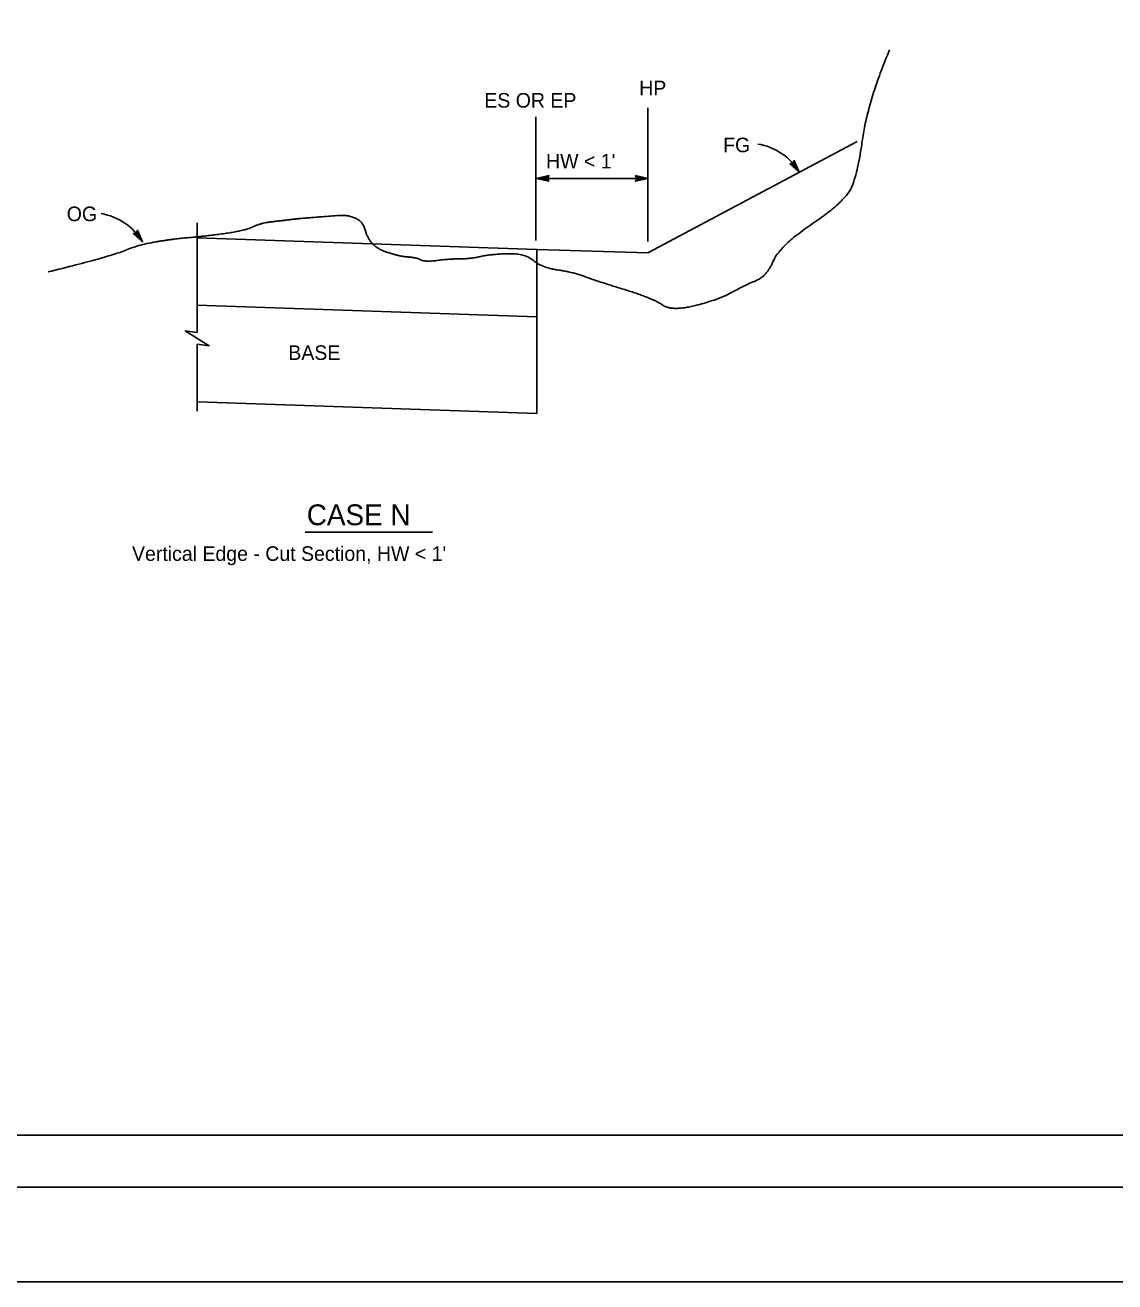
# Model space of a CAD drawing. Extents: x -894 to 866, y -476 to 714.
# Drawn here: x -249 to 274, y -476 to 127 of the extents above; entities that cross this region are included whole.
import ezdxf

# ---------------------------------------------------------------- set-up
doc = ezdxf.new("R2010")
doc.units = 0
for name, color, linetype in [('10 Sheet Format', 7, 'Continuous'), ('56 Stage 3 Anno', 7, 'Continuous'), ('57 Undefined', 7, 'Continuous'), ('60 Nongeo Data', 7, 'Continuous')]:
    doc.layers.add(name, color=color, linetype=linetype)

msp = doc.modelspace()

# ---------------------------------------------------------------- linework, layer by layer
at = {"layer": '10 Sheet Format'}
for p, q in [((-813.45, -406.04), (811.54, -406.04)), ((-863.45, -431.04), (836.55, -431.04))]:
    msp.add_line(p, q, dxfattribs=at)
for points in [[(-894.04, 713.55), (865.96, 713.55), (865.96, -476.45), (-894.04, -476.45)], [(-863.45, -431.04), (836.55, -431.04), (836.55, 668.96), (-863.45, 668.96)]]:
    msp.add_lwpolyline(points, close=True, dxfattribs=at)
at = {"layer": '56 Stage 3 Anno'}
for p, q in [((49.91, 22.92), (49.91, 87.17)), ((-3.76, 51.62), (-3.76, 82.75)), ((-3.76, 23.5), (-3.76, 64.7)), ((-3.76, 53.28), (49.91, 53.28)), ((-166.45, 31.94), (-166.4, -12.85)), ((-166.4, -12.85), (-166.4, -20.68)), ((-166.4, -26.38), (-166.4, -34.21)), ((-166.4, -34.21), (-166.4, -58.43))]:
    msp.add_line(p, q, dxfattribs=at)
for points in [[(118.15, 60.24), (122.68, 56.24), (120.28, 61.79), (120.12, 61.41), (121.88, 57.35), (118.55, 60.28), (118.96, 60.32), (121.08, 58.44), (119.96, 61.04), (119.8, 60.66), (120.29, 59.54), (119.36, 60.35), (119.68, 60.38), (120.28, 61.79), (119.68, 60.38)], [(2.48, 51.96), (-3.43, 53.28), (2.48, 54.59), (2.27, 54.24), (-2.06, 53.28), (2.27, 52.31), (2.06, 52.66), (-0.71, 53.28), (2.06, 53.89), (1.85, 53.54), (0.65, 53.28), (1.85, 53.01), (1.69, 53.28), (2.48, 54.59), (1.69, 53.28)], [(44, 54.6), (49.91, 53.28), (44, 51.97), (44.21, 52.32), (48.54, 53.28), (44.21, 54.25), (44.42, 53.9), (47.19, 53.28), (44.42, 52.67), (44.63, 53.02), (45.83, 53.28), (44.63, 53.55), (44.79, 53.28), (44, 51.97), (44.79, 53.28)], [(-197.15, 26.82), (-192.62, 22.81), (-195.02, 28.36), (-195.18, 27.99), (-193.42, 23.92), (-196.74, 26.86), (-196.34, 26.89), (-194.21, 25.01), (-195.34, 27.61), (-195.5, 27.24), (-195.01, 26.11), (-195.93, 26.93), (-195.62, 26.96), (-195.02, 28.36), (-195.62, 26.96)]]:
    msp.add_lwpolyline(points, close=True, dxfattribs=at)
msp.add_lwpolyline([(-166.4, -20.68), (-172.16, -19.97), (-160.64, -27.09), (-166.4, -26.38)], dxfattribs=at)
at = {"layer": '57 Undefined'}
msp.add_line((-114.53, -116.58), (-53.43, -116.58), dxfattribs=at)
at = {"layer": '60 Nongeo Data'}
for p, q in [((-3.25, 19.18), (-166.4, 24.74)), ((49.91, 17.57), (-3.28, 19.15)), ((-3.25, -59.57), (-3.25, 19.18)), ((-3.25, -13.2), (-166.41, -7.64)), ((-3.25, -59.57), (-166.06, -54.02))]:
    msp.add_line(p, q, dxfattribs=at)
for points in [[(150.47, 70.95), (49.91, 17.57)], [(-3.25, 19.17), (-3.25, 19.18), (-166.4, 24.74), (-166.41, -7.64), (-3.25, -13.2), (-3.25, 19.17)]]:
    msp.add_lwpolyline(points, dxfattribs=at)
msp.add_lwpolyline([(-166.4, 24.74), (-166.41, -7.64), (-3.25, -13.2), (-3.25, 19.18)], close=True, dxfattribs=at)
for centre in [(98.3, 41.75), (-217, 8.32)]:
    msp.add_arc(centre, 28.37, 30.86339, 80.98259, dxfattribs=at)
msp.add_open_spline([(-238, 8.33), (-207.14, 16.04), (-193.81, 21.66), (-175.58, 24.46), (-165.76, 25.16), (-144.02, 27.97), (-135.63, 31.88), (-126.49, 32.88), (-118.92, 33.83), (-112.23, 34.38), (-87.91, 36.38), (-83.7, 20.95), (-69.9, 15.86), (-61.26, 15.34), (-57.09, 13.08), (-45.13, 14.64), (-35.31, 14.64), (-26.19, 16.75), (-9.36, 17.45), (-0.95, 10.43), (13.78, 8.33), (25, 4.12), (52.35, -4.29), (61.47, -10.61), (83.92, -5), (96.54, 2.02), (107.06, 6.23), (113.37, 20.95), (143.53, 41.29), (150.54, 53.92), (155.45, 89.69), (165.97, 114.93)], degree=2, dxfattribs=at)

# ---------------------------------------------------------------- texts
at = {"layer": '57 Undefined'}
for s, height, p in [('HP', 7, (45.82, 93.18)), ('ES OR EP', 7, (-28.55, 87.23)), ('FG', 7, (86.12, 65.81)), ("HW < 1'", 7, (1.1, 58.05)), ('OG', 7, (-229.01, 32.74)), ('BASE', 7, (-122.63, -33.87)), ('CASE N', 10, (-113.77, -113.23)), ("Vertical Edge - Cut Section, HW < 1'", 7, (-197.68, -130.35))]:
    msp.add_text(s, height=height, dxfattribs=at).set_placement(p)

doc.saveas('drawing.dxf')
